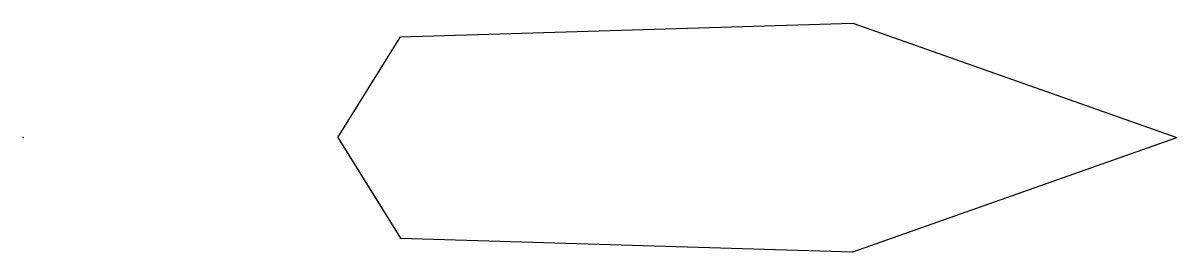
# Model space of a CAD drawing. Header units: millimetres. Extents: x 0 to 2296, y -228 to 228.
import ezdxf

# ---------------------------------------------------------------- set-up
doc = ezdxf.new("R2010")
doc.units = ezdxf.units.MM
doc.header["$MEASUREMENT"] = 0

msp = doc.modelspace()

# ---------------------------------------------------------------- linework, layer by layer
for p, q in [((751, 200), (1651, 227.5)), ((1651, 227.5), (2296, 0)), ((626, 0), (751, 200)), ((626, 0), (751, -200)), ((1651, -227.5), (2296, 0)), ((751, -200), (1651, -227.5))]:
    msp.add_line(p, q)
for p in [(0, 0), (751, -200), (1651, -227.5)]:
    msp.add_point(p)

doc.saveas('drawing.dxf')
